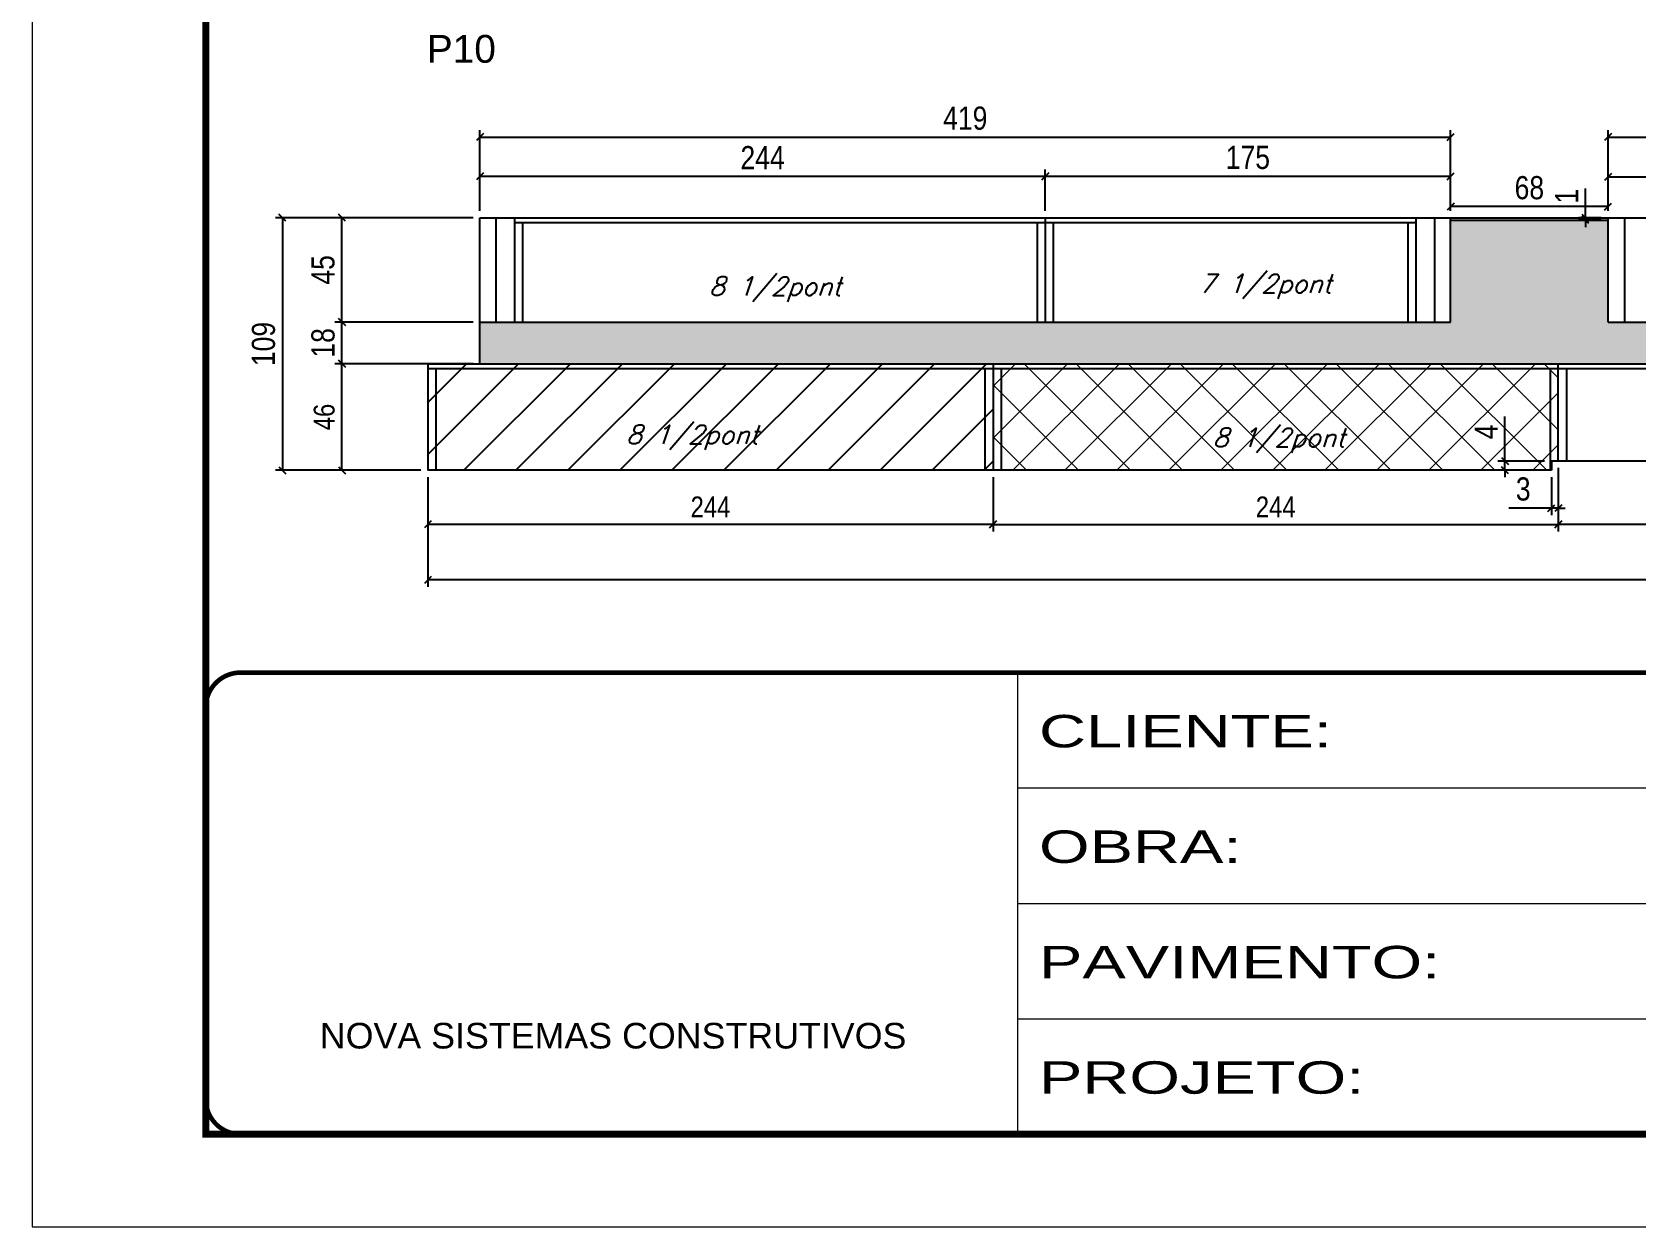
# Model space of a CAD drawing. Extents: x -10448 to -1189, y -11772 to 17235.
# Drawn here: x -8850 to -8157, y 13497 to 14013 of the extents above; entities that cross this region are included whole.
import ezdxf

# ---------------------------------------------------------------- set-up
doc = ezdxf.new("R2010")
doc.units = 0
doc.linetypes.add('CONTINUO', pattern=[0])
doc.linetypes.add('DASHED', pattern=[0.75, 0.5, -0.25])
for name, color, linetype in [('5', 5, 'Continuous'), ('COTA', 241, 'Continuous'), ('Painéis', 200, 'Continuous'), ('Reaproveitamento', 251, 'Continuous'), ('SARR_2.2x7', 40, 'Continuous'), ('SARR_3.5x7', 81, 'Continuous'), ('texto', 7, 'Continuous')]:
    doc.layers.add(name, color=color, linetype=linetype)
for name, color, linetype, lineweight in [('Folhas', 255, 'Continuous', 9), ('Hachura', 251, 'Continuous', 9), ('SARRAFO DE PRESSAO', 251, 'DASHED', 9)]:
    doc.layers.add(name, color=color, linetype=linetype, lineweight=lineweight)
doc.styles.add('ARIAL', font='arial.ttf')
doc.styles.add('COTA TECNICA', font='techl___.ttf', dxfattribs={"height": 10})
doc.styles.add('COTA TECNICA-50', font='techl___.ttf', dxfattribs={"height": 9})
doc.styles.add('Romans', font='romans.shx')
doc.styles.get("Standard").update_dxf_attribs({"font": 'arial.ttf'})
doc.styles.add('Tecnologia', font='')
doc.styles.get('Tecnologia').set_extended_font_data('Forgotten Futurist')
doc.dimstyles.new('COTA PAINEL-50', dxfattribs={"dimtxt": 9, "dimasz": 3, "dimexe": 3, "dimexo": 3, "dimgap": 3, "dimtad": 1, "dimdec": 1, "dimzin": 12, "dimdsep": 46, "dimtxsty": 'COTA TECNICA-50', "dimblk1": 'OBLIQUE', "dimblk2": 'OBLIQUE', "dimsah": 1, "dimcen": 0.9, "dimclrd": 4, "dimclre": 4, "dimclrt": 240, "dimadec": 1, "dimazin": 3, "dimtfac": 1, "dimtdec": 1, "dimtmove": 0, "dimatfit": 3, "dimfxl": 1, "dimtolj": 1, "dimtzin": 12, "dimarcsym": 0})
doc.dimstyles.new('PAINEL', dxfattribs={"dimtxt": 10, "dimasz": 3, "dimexe": 3, "dimexo": 3, "dimgap": 3, "dimtad": 1, "dimdec": 1, "dimzin": 12, "dimdsep": 46, "dimtxsty": 'COTA TECNICA', "dimblk1": 'OBLIQUE', "dimblk2": 'OBLIQUE', "dimsah": 1, "dimcen": 0.9, "dimclrd": 4, "dimclre": 4, "dimclrt": 240, "dimadec": 1, "dimazin": 3, "dimtfac": 1, "dimtdec": 1, "dimtmove": 0, "dimatfit": 3, "dimfxl": 1, "dimtolj": 1, "dimtzin": 12, "dimarcsym": 0})

# ---------------------------------------------------------------- blocks, each defined once
blk = doc.blocks.new('9999999999')
at = {"color": 30, "linetype": 'CONTINUO'}
for p, q in [((98564.56, 34230.21), (98564.56, 34429.45)), ((98564.56, 34379.64), (99583.98, 34379.64)), ((98564.56, 34329.83), (99487.98, 34329.83)), ((98564.56, 34280.02), (99487.98, 34280.02))]:
    blk.add_line(p, q, dxfattribs=at)
at = {"color": 30, "linetype": 'CONTINUO', "const_width": 2}
blk.add_lwpolyline([(99583.98, 34230.21), (99583.98, 34414.45, 0.414214), (99568.98, 34429.45), (98228.98, 34429.45, 0.414214), (98213.98, 34414.45), (98213.98, 34245.21, 0.414214), (98228.98, 34230.21), (99583.98, 34230.21)], format="xyb", dxfattribs=at)
at = {"layer": 'Folhas'}
blk.add_lwpolyline([(98138.98, 34190.21), (99623.98, 34190.21), (99623.98, 35240.21), (98138.98, 35240.21)], close=True, dxfattribs=at)
at = {"layer": 'Folhas', "color": 30, "const_width": 3}
blk.add_lwpolyline([(98213.98, 34230.21), (99583.98, 34230.21), (99583.98, 35200.21), (98213.98, 35200.21)], close=True, dxfattribs=at)
at = {"color": 7, "linetype": 'Continuous', "ltscale": 5, "style": 'ARIAL'}
blk.add_text('NOVA SISTEMAS CONSTRUTIVOS', height=11.0592, dxfattribs=at).set_placement((98263.19, 34267.21))
at = {"layer": 'Folhas', "color": 7, "style": 'Tecnologia', "width": 1.5}
for s, p in [('CLIENTE:', (98573.65, 34397.17)), ('OBRA:', (98573.65, 34347.31)), ('PAVIMENTO:', (98573.65, 34297.5)), ('PROJETO:', (98573.65, 34247.69))]:
    blk.add_text(s, height=14, dxfattribs=at).set_placement(p)
blk = doc.blocks.new('_Oblique')
at = {"color": 0, "linetype": 'ByBlock', "lineweight": -2}
blk.add_line((-0.5, -0.5), (0.5, 0.5), dxfattribs=at)
blk = doc.blocks.new('*D176')
at = {"layer": 'COTA', "color": 4, "linetype": 'ByBlock', "lineweight": -2, "transparency": 16777216}
for p, q in [((-8190.94, 13824.62), (-8190.94, 13797.26)), ((-7946.94, 13824.62), (-7946.94, 13797.26)), ((-7946.94, 13800.26), (-8190.94, 13800.26))]:
    blk.add_line(p, q, dxfattribs=at)
at = {"layer": 'Defpoints', "color": 0, "linetype": 'ByBlock', "transparency": 16777216}
for p in [(-8190.94, 13827.62), (-7946.94, 13827.62), (-8190.94, 13800.26)]:
    blk.add_point(p, dxfattribs=at)
at = {"layer": 'COTA', "color": 4, "linetype": 'ByBlock', "lineweight": -2, "transparency": 16777216, "xscale": 3, "yscale": 3, "zscale": 3, "rotation": 180}
blk.add_blockref('_Oblique', (-8190.94, 13800.26), dxfattribs=at)
at = {"layer": 'COTA', "color": 4, "linetype": 'ByBlock', "lineweight": -2, "transparency": 16777216, "xscale": 3, "yscale": 3, "zscale": 3}
blk.add_blockref('_Oblique', (-7946.94, 13800.26), dxfattribs=at)
at = {"layer": 'COTA', "color": 240, "linetype": 'ByBlock', "transparency": 16777216, "insert": (-8068.94, 13807.82), "char_height": 9, "attachment_point": 5, "style": 'COTA TECNICA-50'}
blk.add_mtext('\\A1;244', dxfattribs=at)
blk = doc.blocks.new('*D182')
at = {"layer": 'COTA', "color": 4, "linetype": 'ByBlock', "lineweight": -2, "transparency": 16777216}
for p, q in [((-8678.94, 13820.62), (-8678.94, 13797.26)), ((-8434.94, 13820.62), (-8434.94, 13797.26)), ((-8434.94, 13800.26), (-8678.94, 13800.26))]:
    blk.add_line(p, q, dxfattribs=at)
at = {"layer": 'Defpoints', "color": 0, "linetype": 'ByBlock', "transparency": 16777216}
for p in [(-8678.94, 13823.62), (-8434.94, 13823.62), (-8678.94, 13800.26)]:
    blk.add_point(p, dxfattribs=at)
at = {"layer": 'COTA', "color": 4, "linetype": 'ByBlock', "lineweight": -2, "transparency": 16777216, "xscale": 3, "yscale": 3, "zscale": 3, "rotation": 180}
blk.add_blockref('_Oblique', (-8678.94, 13800.26), dxfattribs=at)
at = {"layer": 'COTA', "color": 4, "linetype": 'ByBlock', "lineweight": -2, "transparency": 16777216, "xscale": 3, "yscale": 3, "zscale": 3}
blk.add_blockref('_Oblique', (-8434.94, 13800.26), dxfattribs=at)
at = {"layer": 'COTA', "color": 240, "linetype": 'ByBlock', "transparency": 16777216, "insert": (-8556.94, 13807.82), "char_height": 9, "attachment_point": 5, "style": 'COTA TECNICA-50'}
blk.add_mtext('\\A1;244', dxfattribs=at)
blk = doc.blocks.new('*D183')
at = {"layer": 'COTA', "color": 4, "linetype": 'ByBlock', "lineweight": -2, "transparency": 16777216}
for p, q in [((-8434.94, 13820.62), (-8434.94, 13797.26)), ((-8190.94, 13824.62), (-8190.94, 13797.26)), ((-8434.94, 13800.26), (-8190.94, 13800.26))]:
    blk.add_line(p, q, dxfattribs=at)
at = {"layer": 'Defpoints', "color": 0, "linetype": 'ByBlock', "transparency": 16777216}
for p in [(-8190.94, 13827.62), (-8434.94, 13823.62), (-8190.94, 13800.26)]:
    blk.add_point(p, dxfattribs=at)
at = {"layer": 'COTA', "color": 4, "linetype": 'ByBlock', "lineweight": -2, "transparency": 16777216, "xscale": 3, "yscale": 3, "zscale": 3, "rotation": 180}
blk.add_blockref('_Oblique', (-8434.94, 13800.26), dxfattribs=at)
at = {"layer": 'COTA', "color": 4, "linetype": 'ByBlock', "lineweight": -2, "transparency": 16777216, "xscale": 3, "yscale": 3, "zscale": 3}
blk.add_blockref('_Oblique', (-8190.94, 13800.26), dxfattribs=at)
at = {"layer": 'COTA', "color": 240, "linetype": 'ByBlock', "transparency": 16777216, "insert": (-8312.94, 13807.82), "char_height": 9, "attachment_point": 5, "style": 'COTA TECNICA-50'}
blk.add_mtext('\\A1;244', dxfattribs=at)
blk = doc.blocks.new('*D184')
at = {"layer": 'COTA', "color": 4, "linetype": 'ByBlock', "lineweight": -2, "transparency": 16777216}
for p, q in [((-8678.94, 13820.62), (-8678.94, 13773.33)), ((-7536.4, 13824.62), (-7536.4, 13773.33)), ((-7536.4, 13776.33), (-8678.94, 13776.33))]:
    blk.add_line(p, q, dxfattribs=at)
at = {"layer": 'Defpoints', "color": 0, "linetype": 'ByBlock', "transparency": 16777216}
for p in [(-7536.4, 13827.62), (-8678.94, 13823.62), (-8678.94, 13776.33)]:
    blk.add_point(p, dxfattribs=at)
at = {"layer": 'COTA', "color": 4, "linetype": 'ByBlock', "lineweight": -2, "transparency": 16777216, "xscale": 3, "yscale": 3, "zscale": 3, "rotation": 180}
blk.add_blockref('_Oblique', (-8678.94, 13776.33), dxfattribs=at)
at = {"layer": 'COTA', "color": 4, "linetype": 'ByBlock', "lineweight": -2, "transparency": 16777216, "xscale": 3, "yscale": 3, "zscale": 3}
blk.add_blockref('_Oblique', (-7536.4, 13776.33), dxfattribs=at)
at = {"layer": 'COTA', "color": 240, "linetype": 'ByBlock', "transparency": 16777216, "insert": (-8107.67, 13783.93), "char_height": 9, "attachment_point": 5, "style": 'COTA TECNICA-50'}
blk.add_mtext('\\A1;1142.5', dxfattribs=at)
blk = doc.blocks.new('*D185')
at = {"layer": 'COTA', "color": 4, "linetype": 'ByBlock', "lineweight": -2, "transparency": 16777216}
for p, q in [((-8681.94, 13869.62), (-8719.05, 13869.62)), ((-8716.05, 13823.62), (-8716.05, 13869.62)), ((-8681.94, 13823.62), (-8719.05, 13823.62))]:
    blk.add_line(p, q, dxfattribs=at)
at = {"layer": 'Defpoints', "color": 0, "linetype": 'ByBlock', "transparency": 16777216}
for p in [(-8716.05, 13869.62), (-8678.94, 13869.62), (-8678.94, 13823.62)]:
    blk.add_point(p, dxfattribs=at)
at = {"layer": 'COTA', "color": 4, "linetype": 'ByBlock', "lineweight": -2, "transparency": 16777216, "xscale": 3, "yscale": 3, "zscale": 3}
for p, rotation in [((-8716.05, 13869.62), 90), ((-8716.05, 13823.62), 270)]:
    blk.add_blockref('_Oblique', p, dxfattribs=dict(at, rotation=rotation))
at = {"layer": 'COTA', "color": 240, "linetype": 'ByBlock', "transparency": 16777216, "insert": (-8723.64, 13846.62), "char_height": 9, "attachment_point": 5, "rotation": 90, "style": 'COTA TECNICA-50'}
blk.add_mtext('\\A1;46', dxfattribs=at)
blk = doc.blocks.new('*D203')
at = {"layer": 'COTA', "color": 4, "lineweight": -2, "transparency": 16777216}
for p, q in [((-8659.44, 13932.62), (-8719.05, 13932.62)), ((-8716.05, 13887.62), (-8716.05, 13932.62)), ((-8681.94, 13887.62), (-8719.05, 13887.62))]:
    blk.add_line(p, q, dxfattribs=at)
at = {"layer": 'Defpoints', "color": 0, "transparency": 16777216}
for p in [(-8716.05, 13932.62), (-8656.44, 13932.62), (-8678.94, 13887.62)]:
    blk.add_point(p, dxfattribs=at)
at = {"layer": 'COTA', "color": 4, "lineweight": -2, "transparency": 16777216, "xscale": 3, "yscale": 3, "zscale": 3}
for p, rotation in [((-8716.05, 13932.62), 90), ((-8716.05, 13887.62), 270)]:
    blk.add_blockref('_Oblique', p, dxfattribs=dict(at, rotation=rotation))
at = {"layer": 'COTA', "color": 240, "transparency": 16777216, "insert": (-8724.16, 13910.12), "char_height": 10, "attachment_point": 5, "rotation": 90, "style": 'COTA TECNICA'}
blk.add_mtext('\\A1;45', dxfattribs=at)
blk = doc.blocks.new('*D204')
at = {"layer": 'COTA', "color": 4, "lineweight": -2, "transparency": 16777216}
for p, q in [((-8659.44, 13932.62), (-8744.71, 13932.62)), ((-8741.71, 13932.62), (-8741.71, 13823.62)), ((-8681.94, 13823.62), (-8744.71, 13823.62))]:
    blk.add_line(p, q, dxfattribs=at)
at = {"layer": 'Defpoints', "color": 0, "transparency": 16777216}
for p in [(-8656.44, 13932.62), (-8741.71, 13823.62), (-8678.94, 13823.62)]:
    blk.add_point(p, dxfattribs=at)
at = {"layer": 'COTA', "color": 4, "lineweight": -2, "transparency": 16777216, "xscale": 3, "yscale": 3, "zscale": 3}
for p, rotation in [((-8741.71, 13932.62), 90), ((-8741.71, 13823.62), 270)]:
    blk.add_blockref('_Oblique', p, dxfattribs=dict(at, rotation=rotation))
at = {"layer": 'COTA', "color": 240, "transparency": 16777216, "insert": (-8749.85, 13878.12), "char_height": 10, "attachment_point": 5, "rotation": 90, "style": 'COTA TECNICA'}
blk.add_mtext('\\A1;109', dxfattribs=at)
blk = doc.blocks.new('*D198')
at = {"layer": 'COTA', "color": 4, "lineweight": -2, "transparency": 16777216}
for p, q in [((-8659.44, 13887.62), (-8719.05, 13887.62)), ((-8716.05, 13869.62), (-8716.05, 13887.62)), ((-8659.44, 13869.62), (-8719.05, 13869.62))]:
    blk.add_line(p, q, dxfattribs=at)
at = {"layer": 'Defpoints', "color": 0, "transparency": 16777216}
for p in [(-8716.05, 13887.62), (-8656.44, 13887.62), (-8656.44, 13869.62)]:
    blk.add_point(p, dxfattribs=at)
at = {"layer": 'COTA', "color": 4, "lineweight": -2, "transparency": 16777216, "xscale": 3, "yscale": 3, "zscale": 3}
for p, rotation in [((-8716.05, 13887.62), 90), ((-8716.05, 13869.62), 270)]:
    blk.add_blockref('_Oblique', p, dxfattribs=dict(at, rotation=rotation))
at = {"layer": 'COTA', "color": 240, "transparency": 16777216, "insert": (-8724.14, 13878.62), "char_height": 10, "attachment_point": 5, "rotation": 90, "style": 'COTA TECNICA'}
blk.add_mtext('\\A1;18', dxfattribs=at)
blk = doc.blocks.new('*D199')
at = {"layer": 'COTA', "color": 4, "lineweight": -2, "transparency": 16777216}
for p, q in [((-8193.94, 13820.62), (-8193.94, 13804.28)), ((-8190.94, 13824.62), (-8190.94, 13804.28)), ((-8193.94, 13807.28), (-8212.27, 13807.28)), ((-8190.94, 13807.28), (-8193.94, 13807.28)), ((-8190.94, 13807.28), (-8187.94, 13807.28))]:
    blk.add_line(p, q, dxfattribs=at)
at = {"layer": 'Defpoints', "color": 0, "transparency": 16777216}
for p in [(-8190.94, 13827.62), (-8193.94, 13823.62), (-8193.94, 13807.28)]:
    blk.add_point(p, dxfattribs=at)
at = {"layer": 'COTA', "color": 4, "lineweight": -2, "transparency": 16777216, "xscale": 3, "yscale": 3, "zscale": 3}
blk.add_blockref('_Oblique', (-8193.94, 13807.28), dxfattribs=at)
at = {"layer": 'COTA', "color": 4, "lineweight": -2, "transparency": 16777216, "xscale": 3, "yscale": 3, "zscale": 3, "rotation": 180}
blk.add_blockref('_Oblique', (-8190.94, 13807.28), dxfattribs=at)
at = {"layer": 'COTA', "color": 240, "transparency": 16777216, "insert": (-8206.1, 13815.5), "char_height": 10, "attachment_point": 5, "style": 'COTA TECNICA'}
blk.add_mtext('\\A1;3', dxfattribs=at)
blk = doc.blocks.new('*D200')
at = {"layer": 'COTA', "color": 4, "lineweight": -2, "transparency": 16777216}
for p, q in [((-8214, 13827.62), (-8214, 13846.86)), ((-8196.94, 13827.62), (-8217, 13827.62)), ((-8214, 13823.62), (-8214, 13827.62)), ((-8196.94, 13823.62), (-8217, 13823.62)), ((-8214, 13823.62), (-8214, 13820.62))]:
    blk.add_line(p, q, dxfattribs=at)
at = {"layer": 'Defpoints', "color": 0, "transparency": 16777216}
for p in [(-8214, 13827.62), (-8193.94, 13827.62), (-8193.94, 13823.62)]:
    blk.add_point(p, dxfattribs=at)
at = {"layer": 'COTA', "color": 4, "lineweight": -2, "transparency": 16777216, "xscale": 3, "yscale": 3, "zscale": 3}
for p, rotation in [((-8214, 13827.62), 270), ((-8214, 13823.62), 90)]:
    blk.add_blockref('_Oblique', p, dxfattribs=dict(at, rotation=rotation))
at = {"layer": 'COTA', "color": 240, "transparency": 16777216, "insert": (-8222.08, 13840.24), "char_height": 10, "attachment_point": 5, "rotation": 90, "style": 'COTA TECNICA'}
blk.add_mtext('\\A1;4', dxfattribs=at)
blk = doc.blocks.new('*D208')
at = {"layer": 'COTA', "color": 4, "lineweight": -2, "transparency": 16777216}
for p, q in [((-8169.44, 13935.62), (-8169.44, 13953.2)), ((-7925.44, 13935.62), (-7925.44, 13953.2)), ((-7925.44, 13950.2), (-8169.44, 13950.2))]:
    blk.add_line(p, q, dxfattribs=at)
at = {"layer": 'Defpoints', "color": 0, "transparency": 16777216}
for p in [(-8169.44, 13950.2), (-8169.44, 13932.62), (-7925.44, 13932.62)]:
    blk.add_point(p, dxfattribs=at)
at = {"layer": 'COTA', "color": 4, "lineweight": -2, "transparency": 16777216, "xscale": 3, "yscale": 3, "zscale": 3, "rotation": 180}
blk.add_blockref('_Oblique', (-8169.44, 13950.2), dxfattribs=at)
at = {"layer": 'COTA', "color": 4, "lineweight": -2, "transparency": 16777216, "xscale": 3, "yscale": 3, "zscale": 3}
blk.add_blockref('_Oblique', (-7925.44, 13950.2), dxfattribs=at)
at = {"layer": 'COTA', "color": 240, "transparency": 16777216, "insert": (-8047.44, 13958.27), "char_height": 10, "attachment_point": 5, "style": 'COTA TECNICA'}
blk.add_mtext('\\A1;244', dxfattribs=at)
blk = doc.blocks.new('*D209')
at = {"layer": 'COTA', "color": 4, "lineweight": -2, "transparency": 16777216}
for p, q in [((-8412.44, 13935.62), (-8412.44, 13953.49)), ((-8237.44, 13935.62), (-8237.44, 13953.49)), ((-8237.44, 13950.49), (-8412.44, 13950.49))]:
    blk.add_line(p, q, dxfattribs=at)
at = {"layer": 'Defpoints', "color": 0, "transparency": 16777216}
for p in [(-8412.44, 13950.49), (-8412.44, 13932.62), (-8237.44, 13932.62)]:
    blk.add_point(p, dxfattribs=at)
at = {"layer": 'COTA', "color": 4, "lineweight": -2, "transparency": 16777216, "xscale": 3, "yscale": 3, "zscale": 3, "rotation": 180}
blk.add_blockref('_Oblique', (-8412.44, 13950.49), dxfattribs=at)
at = {"layer": 'COTA', "color": 4, "lineweight": -2, "transparency": 16777216, "xscale": 3, "yscale": 3, "zscale": 3}
blk.add_blockref('_Oblique', (-8237.44, 13950.49), dxfattribs=at)
at = {"layer": 'COTA', "color": 240, "transparency": 16777216, "insert": (-8324.94, 13958.6), "char_height": 10, "attachment_point": 5, "style": 'COTA TECNICA'}
blk.add_mtext('\\A1;175', dxfattribs=at)
blk = doc.blocks.new('*D210')
at = {"layer": 'COTA', "color": 4, "lineweight": -2, "transparency": 16777216}
for p, q in [((-8656.44, 13935.62), (-8656.44, 13953.49)), ((-8412.44, 13935.62), (-8412.44, 13953.49)), ((-8412.44, 13950.49), (-8656.44, 13950.49))]:
    blk.add_line(p, q, dxfattribs=at)
at = {"layer": 'Defpoints', "color": 0, "transparency": 16777216}
for p in [(-8656.44, 13950.49), (-8656.44, 13932.62), (-8412.44, 13932.62)]:
    blk.add_point(p, dxfattribs=at)
at = {"layer": 'COTA', "color": 4, "lineweight": -2, "transparency": 16777216, "xscale": 3, "yscale": 3, "zscale": 3, "rotation": 180}
blk.add_blockref('_Oblique', (-8656.44, 13950.49), dxfattribs=at)
at = {"layer": 'COTA', "color": 4, "lineweight": -2, "transparency": 16777216, "xscale": 3, "yscale": 3, "zscale": 3}
blk.add_blockref('_Oblique', (-8412.44, 13950.49), dxfattribs=at)
at = {"layer": 'COTA', "color": 240, "transparency": 16777216, "insert": (-8534.44, 13958.57), "char_height": 10, "attachment_point": 5, "style": 'COTA TECNICA'}
blk.add_mtext('\\A1;244', dxfattribs=at)
blk = doc.blocks.new('*D219')
at = {"layer": 'COTA', "color": 4, "lineweight": -2, "transparency": 16777216}
for p, q in [((-8656.44, 13935.62), (-8656.44, 13970.44)), ((-8656.44, 13967.44), (-8237.44, 13967.44)), ((-8237.44, 13935.62), (-8237.44, 13970.44))]:
    blk.add_line(p, q, dxfattribs=at)
at = {"layer": 'Defpoints', "color": 0, "transparency": 16777216}
for p in [(-8237.44, 13967.44), (-8656.44, 13932.62), (-8237.44, 13932.62)]:
    blk.add_point(p, dxfattribs=at)
at = {"layer": 'COTA', "color": 4, "lineweight": -2, "transparency": 16777216, "xscale": 3, "yscale": 3, "zscale": 3, "rotation": 180}
blk.add_blockref('_Oblique', (-8656.44, 13967.44), dxfattribs=at)
at = {"layer": 'COTA', "color": 4, "lineweight": -2, "transparency": 16777216, "xscale": 3, "yscale": 3, "zscale": 3}
blk.add_blockref('_Oblique', (-8237.44, 13967.44), dxfattribs=at)
at = {"layer": 'COTA', "color": 240, "transparency": 16777216, "insert": (-8446.94, 13975.54), "char_height": 10, "attachment_point": 5, "style": 'COTA TECNICA'}
blk.add_mtext('\\A1;419', dxfattribs=at)
blk = doc.blocks.new('*D220')
at = {"layer": 'COTA', "color": 4, "lineweight": -2, "transparency": 16777216}
for p, q in [((-8169.44, 13935.62), (-8169.44, 13970.44)), ((-8169.44, 13967.44), (-7778.94, 13967.44)), ((-7778.94, 13935.62), (-7778.94, 13970.44))]:
    blk.add_line(p, q, dxfattribs=at)
at = {"layer": 'Defpoints', "color": 0, "transparency": 16777216}
for p in [(-7778.94, 13967.44), (-8169.44, 13932.62), (-7778.94, 13932.62)]:
    blk.add_point(p, dxfattribs=at)
at = {"layer": 'COTA', "color": 4, "lineweight": -2, "transparency": 16777216, "xscale": 3, "yscale": 3, "zscale": 3, "rotation": 180}
blk.add_blockref('_Oblique', (-8169.44, 13967.44), dxfattribs=at)
at = {"layer": 'COTA', "color": 4, "lineweight": -2, "transparency": 16777216, "xscale": 3, "yscale": 3, "zscale": 3}
blk.add_blockref('_Oblique', (-7778.94, 13967.44), dxfattribs=at)
at = {"layer": 'COTA', "color": 240, "transparency": 16777216, "insert": (-7974.19, 13975.69), "char_height": 10, "attachment_point": 5, "style": 'COTA TECNICA'}
blk.add_mtext('\\A1;390.5', dxfattribs=at)
blk = doc.blocks.new('*D225')
at = {"layer": 'COTA', "color": 4, "lineweight": -2, "transparency": 16777216}
for p, q in [((-8237.44, 13935.62), (-8237.44, 13940.41)), ((-8169.44, 13937.41), (-8237.44, 13937.41)), ((-8169.44, 13935.62), (-8169.44, 13940.41))]:
    blk.add_line(p, q, dxfattribs=at)
at = {"layer": 'Defpoints', "color": 0, "transparency": 16777216}
for p in [(-8237.44, 13937.41), (-8237.44, 13932.62), (-8169.44, 13932.62)]:
    blk.add_point(p, dxfattribs=at)
at = {"layer": 'COTA', "color": 4, "lineweight": -2, "transparency": 16777216, "xscale": 3, "yscale": 3, "zscale": 3, "rotation": 180}
blk.add_blockref('_Oblique', (-8237.44, 13937.41), dxfattribs=at)
at = {"layer": 'COTA', "color": 4, "lineweight": -2, "transparency": 16777216, "xscale": 3, "yscale": 3, "zscale": 3}
blk.add_blockref('_Oblique', (-8169.44, 13937.41), dxfattribs=at)
at = {"layer": 'COTA', "color": 240, "transparency": 16777216, "insert": (-8203.44, 13945.53), "char_height": 10, "attachment_point": 5, "style": 'COTA TECNICA'}
blk.add_mtext('\\A1;68', dxfattribs=at)
blk = doc.blocks.new('*D226')
at = {"layer": 'COTA', "color": 4, "lineweight": -2, "transparency": 16777216}
for p, q in [((-8179.25, 13932.62), (-8179.25, 13945.2)), ((-8172.44, 13932.62), (-8182.25, 13932.62)), ((-8172.44, 13931.62), (-8182.25, 13931.62)), ((-8179.25, 13931.62), (-8179.25, 13932.62)), ((-8179.25, 13931.62), (-8179.25, 13928.62))]:
    blk.add_line(p, q, dxfattribs=at)
at = {"layer": 'Defpoints', "color": 0, "transparency": 16777216}
for p in [(-8179.25, 13932.62), (-8169.44, 13932.62), (-8169.44, 13931.62)]:
    blk.add_point(p, dxfattribs=at)
at = {"layer": 'COTA', "color": 4, "lineweight": -2, "transparency": 16777216, "xscale": 3, "yscale": 3, "zscale": 3}
for p, rotation in [((-8179.25, 13932.62), 270), ((-8179.25, 13931.62), 90)]:
    blk.add_blockref('_Oblique', p, dxfattribs=dict(at, rotation=rotation))
at = {"layer": 'COTA', "color": 240, "transparency": 16777216, "insert": (-8187.31, 13941.91), "char_height": 10, "attachment_point": 5, "rotation": 90, "style": 'COTA TECNICA'}
blk.add_mtext('\\A1;1', dxfattribs=at)

msp = doc.modelspace()

# ---------------------------------------------------------------- hatches: boundary and pattern name
at = {"layer": 'COTA', "linetype": 'ByBlock'}
h = msp.add_hatch(dxfattribs=at)
h.set_pattern_fill('AR-CONC', color=256, scale=0.03)
h.set_pattern_definition([(50, (0, -13.042), (5.4655401, -0.4781726), [0.5715, -6.2865]), (355, (0, -13.042), (-1.0573026, 5.7317054), [0.4572, -5.0292175]), (100.451445, (0.4555, -13.0817), (4.4082374, 5.2535326), [0.4857003, -5.3427073]), (46.1842, (0, -11.518), (8.1323712, -1.2612698), [0.85725, -9.42975]), (96.63556, (0.678, -11.623), (7.122124, 7.4227837), [0.7285507, -8.0140682]), (351.18415, (0, -11.518), (7.122124, 7.4227837), [0.685799, -7.543792]), (21, (0.762, -11.899), (4.5484317, -3.067956), [0.5715, -6.2865]), (326, (0.762, -11.899), (1.8540609, 5.525639), [0.4572, -5.0292]), (71.451445, (1.141, -12.1545), (6.4024926, 2.457683), [0.4857003, -5.3426981]), (37.5, (0, -13.0419), (0.0926581, 2.53665117), [0, -4.96824, 0, -5.1054, 0, -5.04825]), (7.5, (0, -13.042), (2.00458988, 3.00541724), [0, -2.91084, 0, -4.85394, 0, -1.92405]), (327.5, (-1.6993, -13.0419), (4.06771786, -0.17186232), [0, -1.905, 0, -5.9436, 0, -7.8867]), (317.5, (-2.4613, -13.042), (4.44387544, 0.7627947), [0, -2.4765, 0, -3.94716, 0, -5.6007])])
h.paths.add_polyline_path([(-7702.94, 13869.62), (-7536.4, 13869.62), (-7536.4, 13887.62), (-7710.94, 13887.62), (-7710.94, 13931.62), (-7778.94, 13931.62), (-7778.94, 13887.62), (-8169.44, 13887.62), (-8169.44, 13931.62), (-8237.44, 13931.62), (-8237.44, 13887.62), (-8656.44, 13887.62), (-8656.44, 13869.62), (-8190.94, 13869.62)])
at = {"layer": 'Hachura', "linetype": 'ByBlock'}
h = msp.add_hatch(dxfattribs=at)
h.set_pattern_fill('ANSI37', color=256, scale=5)
h.set_pattern_definition([(45, (-3170, -1394.94), (-11.22532, 11.22532), []), (135, (-3170, -1394.94), (-11.22532, -11.22532), [])])
h.paths.add_polyline_path([(-8193.94, 13823.62), (-8193.94, 13827.62), (-8190.94, 13827.62), (-8190.94, 13869.62), (-8434.94, 13869.62), (-8434.94, 13823.62)])
h.paths.add_polyline_path([(-8212.22, 13833.75), (-8212.22, 13847.35), (-8232.81, 13847.35), (-8232.81, 13833.75)], flags=24)
at = {"layer": 'Reaproveitamento'}
h = msp.add_hatch(dxfattribs=at)
h.set_pattern_fill('ANSI31', color=256, scale=5)
h.set_pattern_definition([(45, (-3170, -1427.42), (-11.22532, 11.22532), [])])
h.paths.add_polyline_path([(-8434.94, 13823.62), (-8434.94, 13869.62), (-8678.94, 13869.62), (-8678.94, 13823.62)])

# ---------------------------------------------------------------- linework, layer by layer
at = {"layer": 'COTA', "linetype": 'ByBlock'}
msp.add_line((-8656.44, 13869.62), (-8656.44, 13887.62), dxfattribs=at)
at = {"layer": 'Painéis'}
for p, q in [((-8656.44, 13932.62), (-8237.44, 13932.62)), ((-8656.44, 13887.62), (-8656.44, 13932.62)), ((-8237.44, 13887.62), (-8237.44, 13932.62)), ((-8237.44, 13932.62), (-8169.44, 13932.62)), ((-8237.44, 13931.62), (-8169.44, 13931.62)), ((-8169.44, 13932.62), (-7778.94, 13932.62)), ((-8169.44, 13887.62), (-8169.44, 13932.62)), ((-8656.44, 13887.62), (-8237.44, 13887.62)), ((-8169.44, 13887.62), (-7778.94, 13887.62))]:
    msp.add_line(p, q, dxfattribs=at)
at = {"layer": 'Painéis', "linetype": 'Continuous'}
for p, q in [((-8412.44, 13932.62), (-8412.44, 13887.62)), ((-8678.94, 13869.62), (-8678.94, 13823.62)), ((-8434.94, 13869.62), (-8434.94, 13823.62)), ((-8190.94, 13827.62), (-8190.94, 13869.62)), ((-7702.94, 13827.62), (-8190.94, 13827.62))]:
    msp.add_line(p, q, dxfattribs=at)
for points in [[(-8678.94, 13869.62), (-8190.94, 13869.62), (-7702.94, 13869.62)], [(-8190.94, 13827.62), (-8193.94, 13827.62), (-8193.94, 13823.62)], [(-8193.94, 13823.62), (-8678.94, 13823.62)]]:
    msp.add_lwpolyline(points, dxfattribs=at)
at = {"layer": 'SARR_2.2x7', "linetype": 'Continuous'}
for p, q in [((-8649.44, 13887.62), (-8649.44, 13932.62)), ((-8412.44, 13930.42), (-8641.44, 13930.42)), ((-8252.44, 13930.42), (-8412.44, 13930.42)), ((-8244.44, 13932.62), (-8244.44, 13887.62)), ((-8162.44, 13932.62), (-8162.44, 13887.62)), ((-8434.94, 13867.42), (-8678.94, 13867.42)), ((-8190.94, 13867.42), (-8434.94, 13867.42)), ((-7946.94, 13867.42), (-8190.94, 13867.42))]:
    msp.add_line(p, q, dxfattribs=at)
at = {"layer": 'SARR_3.5x7'}
for p, q in [((-8641.44, 13887.62), (-8641.44, 13932.62)), ((-8637.94, 13887.62), (-8637.94, 13930.42)), ((-8415.94, 13930.42), (-8415.94, 13887.62)), ((-8408.94, 13930.42), (-8408.94, 13887.62)), ((-8255.94, 13930.42), (-8255.94, 13887.62)), ((-8252.44, 13932.62), (-8252.44, 13887.62)), ((-8675.44, 13867.42), (-8675.44, 13823.62)), ((-8438.44, 13867.42), (-8438.44, 13823.62)), ((-8431.44, 13867.42), (-8431.44, 13823.62)), ((-8194.44, 13867.42), (-8194.44, 13823.62)), ((-8187.44, 13867.42), (-8187.44, 13827.62))]:
    msp.add_line(p, q, dxfattribs=at)

# ---------------------------------------------------------------- block references
at = {"layer": 'SARRAFO DE PRESSAO', "color": 6, "linetype": 'ByBlock'}
msp.add_blockref('9999999999', (-106988.76, -20693.13), dxfattribs=at)

# ---------------------------------------------------------------- texts
at = {"layer": '5', "linetype": 'Continuous'}
msp.add_text('P10', height=12, rotation=0.00004, dxfattribs=at).set_placement((-8679.39, 13999.52))
at = {"layer": 'texto', "color": 2, "char_height": 8, "attachment_point": 5, "style": 'Romans'}
for s, insert in [('{\\Q19;\\C256;7 1/2pont}', (-8317.4, 13902.89)), ('{\\Q19;\\C256;8 1/2pont}', (-8529.04, 13901.72)), ('{\\Q19;\\C256;8 1/2pont}', (-8564.8, 13837.72)), ('{\\Q19;\\C256;8 1/2pont}', (-8311.59, 13836.44))]:
    msp.add_mtext(s, dxfattribs=dict(at, insert=insert))

# ---------------------------------------------------------------- dimensions: what is measured, and where the dimension line sits
at = {"layer": 'COTA'}
for base, p1, p2, picture, middle in [((-8237.44, 13967.44), (-8656.44, 13932.62), (-8237.44, 13932.62), '*D219', (-8446.94, 13975.54)), ((-7778.94, 13967.44), (-8169.44, 13932.62), (-7778.94, 13932.62), '*D220', (-7974.19, 13975.69)), ((-8237.44, 13937.41), (-8169.44, 13932.62), (-8237.44, 13932.62), '*D225', (-8203.44, 13945.53))]:
    dim = msp.add_linear_dim(base=base, p1=p1, p2=p2, dimstyle='PAINEL', dxfattribs=at)
    dim.commit()
    dim.dimension.update_dxf_attribs({"geometry": picture, "text_midpoint": middle})
for base, p1, p2, picture, middle in [((-8656.44, 13950.49), (-8412.44, 13932.62), (-8656.44, 13932.62), '*D210', (-8534.44, 13958.57)), ((-8412.44, 13950.49), (-8237.44, 13932.62), (-8412.44, 13932.62), '*D209', (-8324.94, 13958.6)), ((-8169.44, 13950.2), (-7925.44, 13932.62), (-8169.44, 13932.62), '*D208', (-8047.44, 13958.27))]:
    dim = msp.add_linear_dim(base=base, p1=p1, p2=p2, angle=180, dimstyle='PAINEL', override={"dimtmove": 1}, dxfattribs=at)
    dim.commit()
    dim.dimension.update_dxf_attribs({"geometry": picture, "text_midpoint": middle})
for base, p1, p2, angle, picture, middle in [((-8179.25, 13932.62), (-8169.44, 13931.62), (-8169.44, 13932.62), 90, '*D226', (-8187.31, 13941.91)), ((-8741.71, 13823.62), (-8656.44, 13932.62), (-8678.94, 13823.62), 90, '*D204', (-8749.85, 13878.12)), ((-8716.05, 13932.62), (-8678.94, 13887.62), (-8656.44, 13932.62), 90, '*D203', (-8724.16, 13910.12)), ((-8716.05, 13887.62), (-8656.44, 13869.62), (-8656.44, 13887.62), 90, '*D198', (-8724.14, 13878.62)), ((-8214, 13827.62), (-8193.94, 13823.62), (-8193.94, 13827.62), 90, '*D200', (-8222.08, 13840.24)), ((-8193.94, 13807.28), (-8190.94, 13827.62), (-8193.94, 13823.62), 180, '*D199', (-8206.1, 13815.5))]:
    dim = msp.add_linear_dim(base=base, p1=p1, p2=p2, angle=angle, dimstyle='PAINEL', dxfattribs=at)
    dim.commit()
    dim.dimension.update_dxf_attribs({"geometry": picture, "text_midpoint": middle})
at = {"layer": 'COTA', "linetype": 'ByBlock'}
dim = msp.add_linear_dim(base=(-8716.05, 13869.62), p1=(-8678.94, 13823.62), p2=(-8678.94, 13869.62), angle=90, dimstyle='COTA PAINEL-50', dxfattribs=at)
dim.commit()
dim.dimension.update_dxf_attribs({"geometry": '*D185', "text_midpoint": (-8723.64, 13846.62)})
for base, p1, p2, picture, middle in [((-8678.94, 13776.33), (-7536.4, 13827.62), (-8678.94, 13823.62), '*D184', (-8107.67, 13783.93)), ((-8190.94, 13800.26), (-7946.94, 13827.62), (-8190.94, 13827.62), '*D176', (-8068.94, 13807.82)), ((-8678.94, 13800.26), (-8434.94, 13823.62), (-8678.94, 13823.62), '*D182', (-8556.94, 13807.82))]:
    dim = msp.add_linear_dim(base=base, p1=p1, p2=p2, angle=180, dimstyle='COTA PAINEL-50', override={"dimarcsym": 1}, dxfattribs=at)
    dim.commit()
    dim.dimension.update_dxf_attribs({"geometry": picture, "text_midpoint": middle})
dim = msp.add_linear_dim(base=(-8190.94, 13800.26), p1=(-8434.94, 13823.62), p2=(-8190.94, 13827.62), angle=180, dimstyle='COTA PAINEL-50', override={"dimarcsym": 1}, dxfattribs=at)
dim.commit()
dim.dimension.update_dxf_attribs({"geometry": '*D183', "text_midpoint": (-8312.94, 13800.26), "dimtype": 160})

doc.saveas('drawing.dxf')
